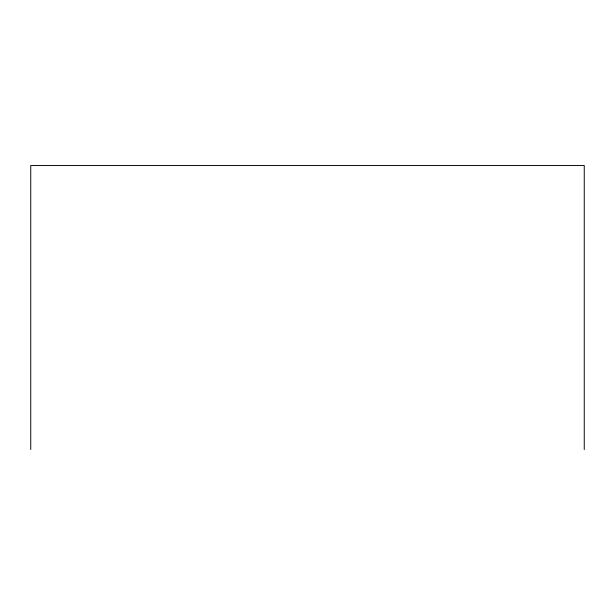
<?xml version="1.0" encoding="UTF-8"?>
<svg xmlns="http://www.w3.org/2000/svg" width="615" height="615" viewBox="0 0 615 615"><rect width="100%" height="100%" fill="white"/><g stroke="black" fill="none" stroke-linecap="round" stroke-linejoin="round"><path stroke-width="0.92" d="M584.25 449.519L584.25 165.481L30.75 165.481L30.75 449.519"/></g></svg>
